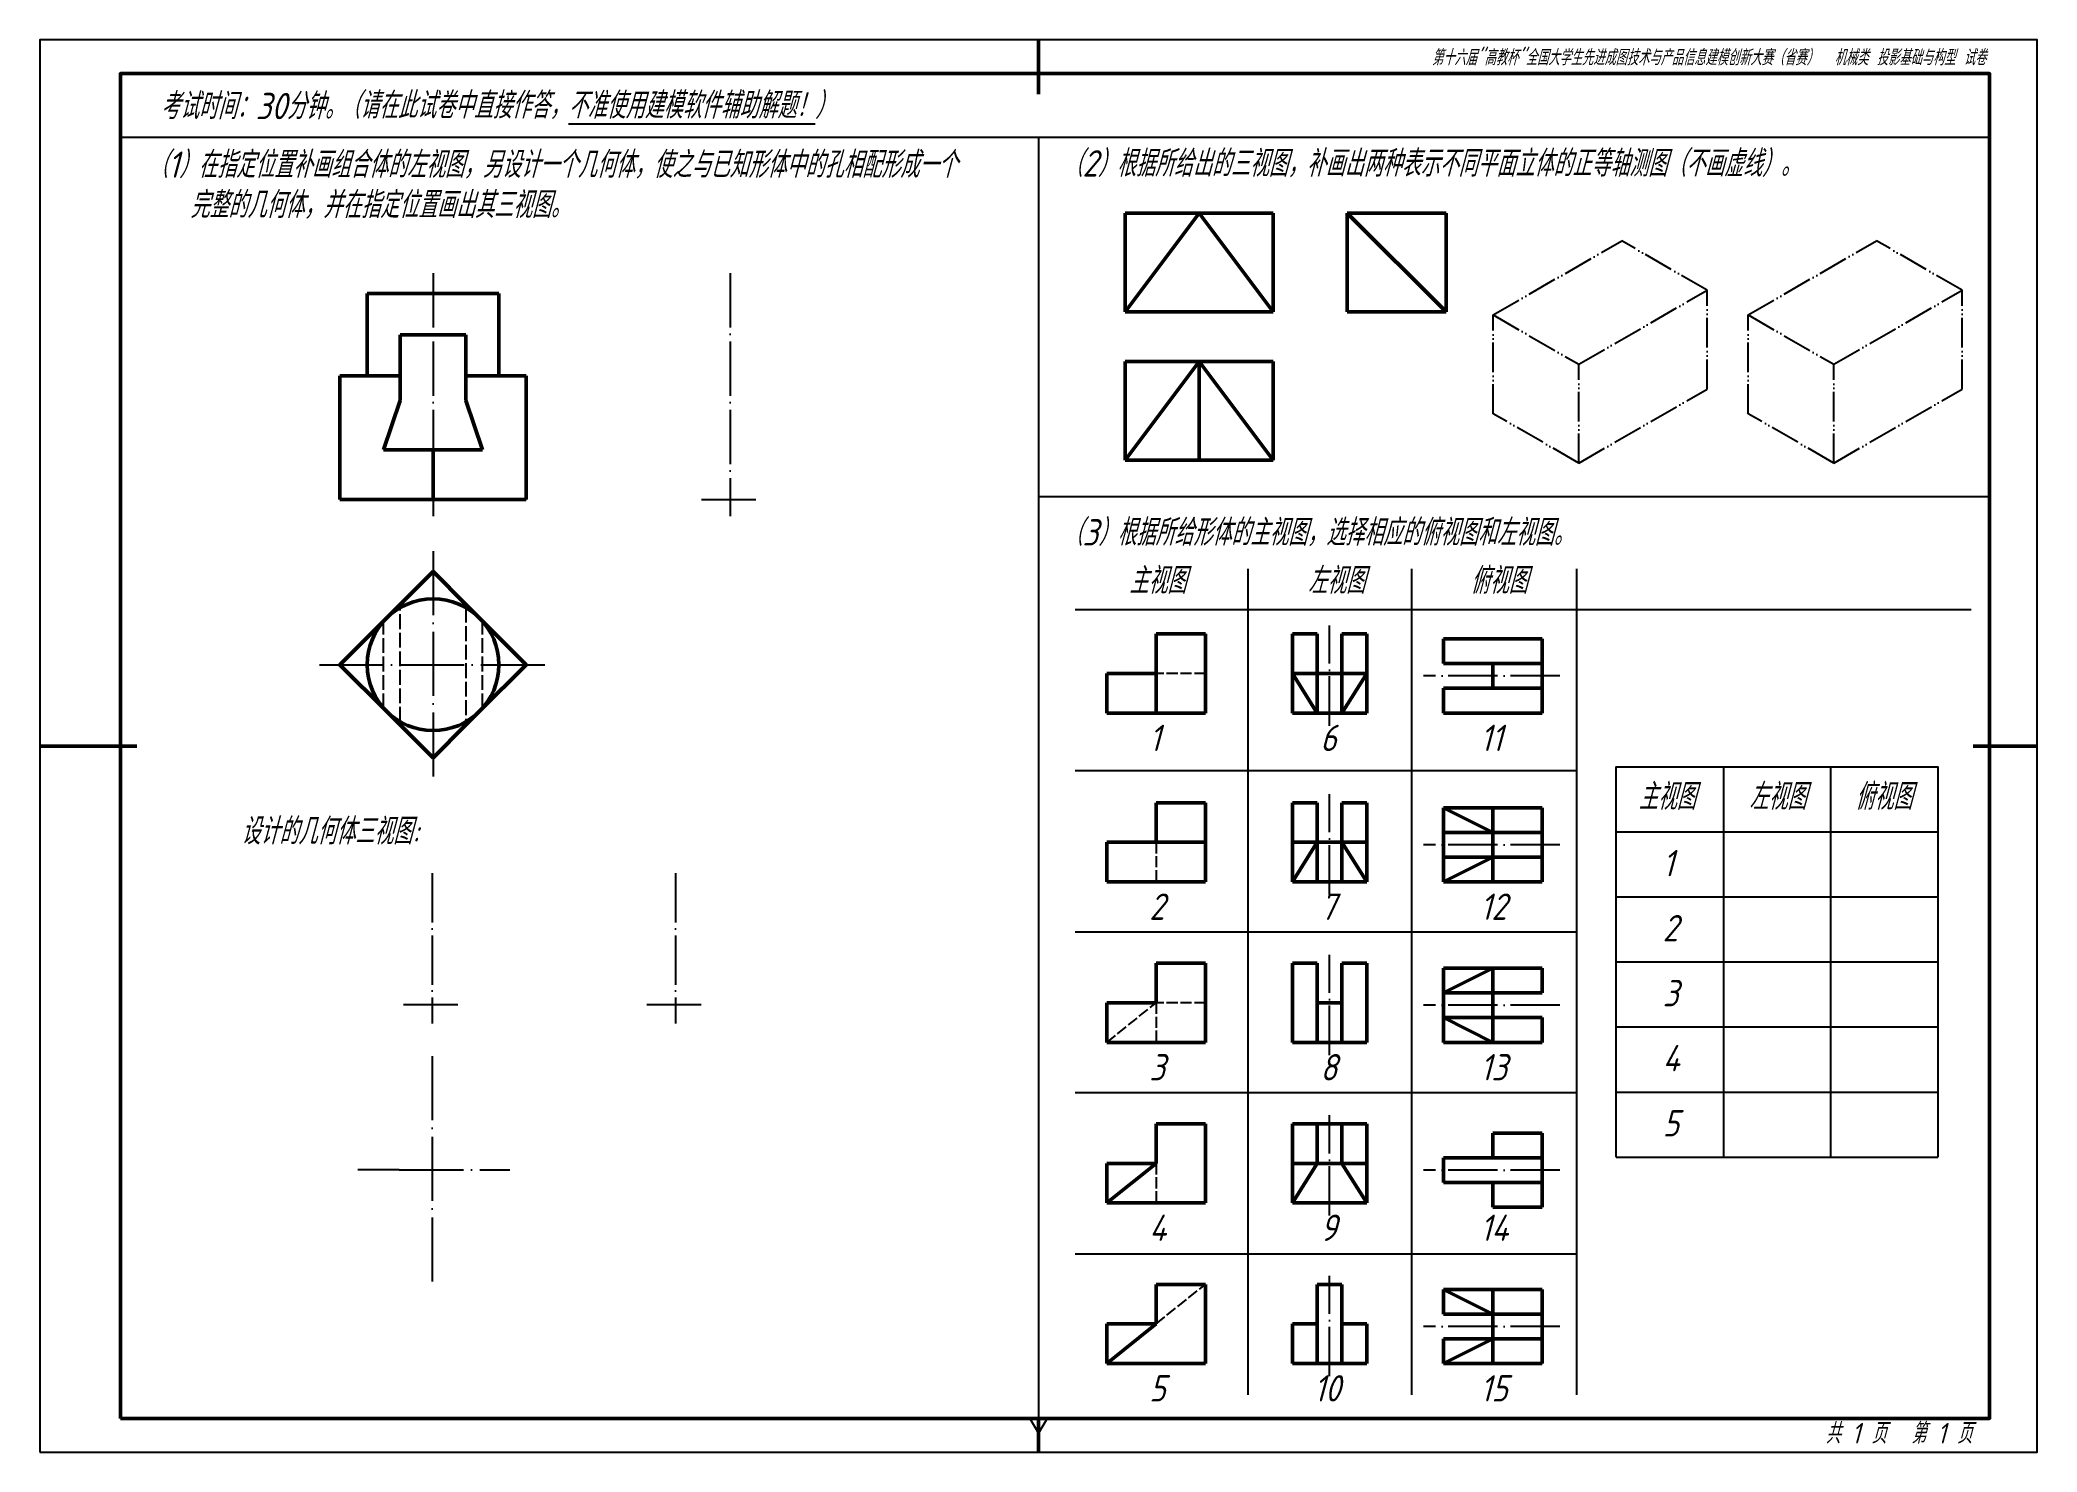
# Model space of a CAD drawing. Header units: millimetres. Extents: x 7182 to 7667, y -3493 to -3150.
import ezdxf

# ---------------------------------------------------------------- set-up
doc = ezdxf.new("R2010")
doc.units = ezdxf.units.MM
doc.header["$LTSCALE"] = 0.5
for name, pattern in [('ACAD_ISO02W100', [15, 12, -3]), ('ACAD_ISO04W100', [30, 24, -3, 0, -3]), ('ACAD_ISO05W100', [33, 24, -3, 0, -3, 0, -3])]:
    doc.linetypes.add(name, pattern=pattern)
for name, color, linetype, lineweight in [('可见 (ISO)', 7, 'Continuous', 50), ('标注层', 7, 'Continuous', 25), ('点划线', 7, 'ACAD_ISO04W100', 25), ('粗实线', 7, 'Continuous', 50), ('细实线', 7, 'Continuous', 25), ('虚', 7, 'ACAD_ISO02W100', 25), ('虚线层', 7, 'ACAD_ISO02W100', 25)]:
    doc.layers.add(name, color=color, linetype=linetype, lineweight=lineweight)
doc.styles.add('样式 1', font='gbeitc.shx', dxfattribs={"height": 18, "bigfont": 'gbcbig.shx'})

msp = doc.modelspace()

# ---------------------------------------------------------------- linework, layer by layer
at = {"layer": '可见 (ISO)'}
for p, q in [((7463.85, -3192.54), (7445.85, -3192.54)), ((7445.85, -3216.54), (7445.85, -3192.54)), ((7463.85, -3192.54), (7445.85, -3216.54)), ((7481.85, -3216.54), (7463.85, -3192.54)), ((7463.85, -3192.54), (7481.85, -3192.54)), ((7481.85, -3216.54), (7481.85, -3192.54)), ((7523.83, -3216.54), (7499.83, -3192.54)), ((7499.83, -3192.54), (7523.83, -3192.54)), ((7499.83, -3216.54), (7499.83, -3192.54)), ((7523.83, -3192.54), (7523.83, -3216.54)), ((7293.76, -3212.05), (7261.76, -3212.05)), ((7261.76, -3232.05), (7261.76, -3212.05)), ((7293.76, -3232.05), (7293.76, -3212.05)), ((7445.85, -3216.54), (7481.85, -3216.54)), ((7499.83, -3216.54), (7523.83, -3216.54)), ((7285.76, -3222.05), (7269.76, -3222.05)), ((7269.76, -3232.05), (7269.76, -3222.05)), ((7285.76, -3222.05), (7285.76, -3232.05)), ((7463.85, -3228.54), (7445.85, -3228.54)), ((7445.85, -3252.54), (7445.85, -3228.54)), ((7445.85, -3252.54), (7463.85, -3228.54)), ((7463.85, -3228.54), (7463.85, -3252.54)), ((7463.85, -3228.54), (7481.85, -3252.54)), ((7481.85, -3228.54), (7463.85, -3228.54)), ((7481.85, -3252.54), (7481.85, -3228.54)), ((7255.14, -3232.05), (7255.14, -3262.05)), ((7255.14, -3232.05), (7266.45, -3232.05)), ((7266.45, -3232.05), (7269.76, -3232.05)), ((7269.76, -3238.05), (7269.76, -3232.05)), ((7285.76, -3232.05), (7285.76, -3238.05)), ((7285.76, -3232.05), (7289.08, -3232.05)), ((7289.08, -3232.05), (7300.39, -3232.05)), ((7300.39, -3232.05), (7300.39, -3262.05)), ((7265.76, -3250.05), (7269.76, -3238.05)), ((7285.76, -3238.05), (7289.76, -3250.05)), ((7277.76, -3250.05), (7265.76, -3250.05)), ((7289.76, -3250.05), (7277.76, -3250.05)), ((7277.76, -3250.05), (7277.76, -3262.05)), ((7463.85, -3252.54), (7445.85, -3252.54)), ((7481.85, -3252.54), (7463.85, -3252.54)), ((7277.76, -3262.05), (7255.14, -3262.05)), ((7300.39, -3262.05), (7277.76, -3262.05)), ((7269.76, -3287.6), (7277.76, -3279.6)), ((7277.76, -3279.6), (7285.76, -3287.6)), ((7269.76, -3287.6), (7266.45, -3290.91)), ((7269.76, -3288.37), (7269.76, -3287.6)), ((7285.76, -3287.6), (7285.76, -3288.37)), ((7289.08, -3290.91), (7285.76, -3287.6)), ((7266.45, -3290.91), (7255.14, -3302.22)), ((7300.39, -3302.22), (7289.08, -3290.91)), ((7453.39, -3294.76), (7453.39, -3313.96)), ((7465.39, -3294.76), (7453.39, -3294.76)), ((7465.39, -3313.96), (7465.39, -3294.76)), ((7486.54, -3294.76), (7492.54, -3294.76)), ((7486.54, -3304.36), (7486.54, -3294.76)), ((7492.54, -3294.76), (7492.54, -3304.36)), ((7498.54, -3294.76), (7504.54, -3294.76)), ((7498.54, -3294.76), (7498.54, -3304.36)), ((7504.54, -3294.76), (7504.54, -3304.36)), ((7523.16, -3301.96), (7523.16, -3295.96)), ((7523.16, -3295.96), (7547.16, -3295.96)), ((7547.16, -3295.96), (7547.16, -3301.96)), ((7255.14, -3302.22), (7266.45, -3313.54)), ((7289.08, -3313.54), (7300.39, -3302.22)), ((7535.16, -3301.96), (7523.16, -3301.96)), ((7535.16, -3301.96), (7535.16, -3307.96)), ((7547.16, -3301.96), (7535.16, -3301.96)), ((7547.16, -3301.96), (7547.16, -3307.96)), ((7453.39, -3304.36), (7441.39, -3304.36)), ((7441.39, -3313.96), (7441.39, -3304.36)), ((7486.54, -3304.36), (7492.54, -3304.36)), ((7492.54, -3313.96), (7486.54, -3304.36)), ((7486.54, -3313.96), (7486.54, -3304.36)), ((7492.54, -3304.36), (7492.54, -3313.96)), ((7492.54, -3304.36), (7498.54, -3304.36)), ((7498.54, -3304.36), (7504.54, -3304.36)), ((7498.54, -3313.96), (7498.54, -3304.36)), ((7504.54, -3304.36), (7498.54, -3313.96)), ((7504.54, -3304.36), (7504.54, -3313.96)), ((7523.16, -3307.96), (7535.16, -3307.96)), ((7523.16, -3313.96), (7523.16, -3307.96)), ((7535.16, -3307.96), (7547.16, -3307.96)), ((7547.16, -3307.96), (7547.16, -3313.96)), ((7266.45, -3313.54), (7269.76, -3316.85)), ((7269.76, -3316.85), (7269.76, -3316.08)), ((7277.76, -3324.85), (7269.76, -3316.85)), ((7285.76, -3316.85), (7277.76, -3324.85)), ((7285.76, -3316.85), (7289.08, -3313.54)), ((7285.76, -3316.08), (7285.76, -3316.85)), ((7453.39, -3313.96), (7441.39, -3313.96)), ((7453.39, -3313.96), (7465.39, -3313.96)), ((7486.54, -3313.96), (7492.54, -3313.96)), ((7498.54, -3313.96), (7492.54, -3313.96)), ((7498.54, -3313.96), (7504.54, -3313.96)), ((7547.16, -3313.96), (7523.16, -3313.96)), ((7453.39, -3335.76), (7453.39, -3345.36)), ((7453.39, -3335.76), (7465.39, -3335.76)), ((7465.39, -3335.76), (7465.39, -3345.36)), ((7486.54, -3335.76), (7492.54, -3335.76)), ((7486.54, -3345.36), (7486.54, -3335.76)), ((7492.54, -3335.76), (7492.54, -3345.36)), ((7498.54, -3335.76), (7498.54, -3345.36)), ((7498.54, -3335.76), (7504.54, -3335.76)), ((7504.54, -3335.76), (7504.54, -3345.36)), ((7523.16, -3336.96), (7523.16, -3342.96)), ((7523.16, -3336.96), (7535.16, -3342.96)), ((7523.16, -3336.96), (7535.16, -3336.96)), ((7535.16, -3336.96), (7535.16, -3342.96)), ((7535.16, -3336.96), (7547.16, -3336.96)), ((7547.16, -3336.96), (7547.16, -3342.96)), ((7465.39, -3345.36), (7441.39, -3345.36)), ((7441.39, -3345.36), (7441.39, -3354.96)), ((7465.39, -3354.96), (7465.39, -3345.36)), ((7486.54, -3345.36), (7492.54, -3345.36)), ((7486.54, -3354.96), (7486.54, -3345.36)), ((7492.54, -3345.36), (7486.54, -3354.96)), ((7492.54, -3354.96), (7492.54, -3345.36)), ((7492.54, -3345.36), (7498.54, -3345.36)), ((7498.54, -3345.36), (7504.54, -3345.36)), ((7504.54, -3354.96), (7498.54, -3345.36)), ((7498.54, -3345.36), (7498.54, -3354.96)), ((7504.54, -3345.36), (7504.54, -3354.96)), ((7523.16, -3342.96), (7535.16, -3342.96)), ((7523.16, -3348.96), (7523.16, -3342.96)), ((7535.16, -3342.96), (7535.16, -3348.96)), ((7535.16, -3342.96), (7547.16, -3342.96)), ((7547.16, -3342.96), (7547.16, -3348.96)), ((7523.16, -3354.96), (7523.16, -3348.96)), ((7535.16, -3348.96), (7523.16, -3354.96)), ((7535.16, -3348.96), (7523.16, -3348.96)), ((7535.16, -3348.96), (7535.16, -3354.96)), ((7547.16, -3348.96), (7535.16, -3348.96)), ((7547.16, -3348.96), (7547.16, -3354.96)), ((7441.39, -3354.96), (7465.39, -3354.96)), ((7486.54, -3354.96), (7492.54, -3354.96)), ((7492.54, -3354.96), (7498.54, -3354.96)), ((7498.54, -3354.96), (7504.54, -3354.96)), ((7535.16, -3354.96), (7523.16, -3354.96)), ((7547.16, -3354.96), (7535.16, -3354.96)), ((7465.39, -3374.76), (7453.39, -3374.76)), ((7453.39, -3374.76), (7453.39, -3384.36)), ((7465.39, -3393.96), (7465.39, -3374.76)), ((7486.54, -3374.76), (7492.54, -3374.76)), ((7486.54, -3393.96), (7486.54, -3374.76)), ((7492.54, -3374.76), (7492.54, -3384.36)), ((7498.54, -3374.76), (7498.54, -3384.36)), ((7498.54, -3374.76), (7504.54, -3374.76)), ((7504.54, -3374.76), (7504.54, -3393.96)), ((7535.16, -3375.96), (7523.16, -3381.96)), ((7523.16, -3375.96), (7535.16, -3375.96)), ((7523.16, -3381.96), (7523.16, -3375.96)), ((7535.16, -3375.96), (7535.16, -3381.96)), ((7535.16, -3375.96), (7547.16, -3375.96)), ((7547.16, -3375.96), (7547.16, -3381.96)), ((7441.39, -3384.36), (7441.39, -3393.96)), ((7453.39, -3384.36), (7441.39, -3384.36)), ((7498.54, -3384.36), (7492.54, -3384.36)), ((7492.54, -3384.36), (7492.54, -3393.96)), ((7498.54, -3393.96), (7498.54, -3384.36)), ((7523.16, -3381.96), (7535.16, -3381.96)), ((7523.16, -3381.96), (7523.16, -3387.96)), ((7535.16, -3381.96), (7535.16, -3387.96)), ((7535.16, -3381.96), (7547.16, -3381.96)), ((7535.16, -3387.96), (7523.16, -3387.96)), ((7523.16, -3387.96), (7535.16, -3393.96)), ((7523.16, -3393.96), (7523.16, -3387.96)), ((7535.16, -3387.96), (7535.16, -3393.96)), ((7547.16, -3387.96), (7535.16, -3387.96)), ((7547.16, -3387.96), (7547.16, -3393.96)), ((7441.39, -3393.96), (7465.39, -3393.96)), ((7492.54, -3393.96), (7486.54, -3393.96)), ((7492.54, -3393.96), (7498.54, -3393.96)), ((7504.54, -3393.96), (7498.54, -3393.96)), ((7535.16, -3393.96), (7523.16, -3393.96)), ((7547.16, -3393.96), (7535.16, -3393.96)), ((7453.39, -3413.76), (7453.39, -3423.36)), ((7465.39, -3413.76), (7453.39, -3413.76)), ((7465.39, -3432.96), (7465.39, -3413.76)), ((7486.54, -3413.76), (7492.54, -3413.76)), ((7486.54, -3423.36), (7486.54, -3413.76)), ((7492.54, -3413.76), (7492.54, -3423.36)), ((7492.54, -3413.76), (7498.54, -3413.76)), ((7498.54, -3413.76), (7504.54, -3413.76)), ((7498.54, -3413.76), (7498.54, -3423.36)), ((7504.54, -3413.76), (7504.54, -3423.36)), ((7535.16, -3416.01), (7547.16, -3416.01)), ((7535.16, -3416.01), (7535.16, -3422.01)), ((7547.16, -3416.01), (7547.16, -3422.01)), ((7441.39, -3423.36), (7453.39, -3423.36)), ((7441.39, -3432.96), (7441.39, -3423.36)), ((7453.39, -3423.36), (7441.39, -3432.96)), ((7486.54, -3432.96), (7492.54, -3423.36)), ((7492.54, -3423.36), (7486.54, -3423.36)), ((7486.54, -3432.96), (7486.54, -3423.36)), ((7498.54, -3423.36), (7492.54, -3423.36)), ((7504.54, -3423.36), (7498.54, -3423.36)), ((7504.54, -3432.96), (7498.54, -3423.36)), ((7504.54, -3423.36), (7504.54, -3432.96)), ((7523.16, -3428.01), (7523.16, -3422.01)), ((7523.16, -3422.01), (7535.16, -3422.01)), ((7535.16, -3422.01), (7547.16, -3422.01)), ((7547.16, -3422.01), (7547.16, -3428.01)), ((7535.16, -3428.01), (7523.16, -3428.01)), ((7547.16, -3428.01), (7535.16, -3428.01)), ((7535.16, -3428.01), (7535.16, -3434.01)), ((7547.16, -3428.01), (7547.16, -3434.01)), ((7441.39, -3432.96), (7465.39, -3432.96)), ((7486.54, -3432.96), (7504.54, -3432.96)), ((7547.16, -3434.01), (7535.16, -3434.01)), ((7453.39, -3452.76), (7453.39, -3462.36)), ((7465.39, -3452.76), (7453.39, -3452.76)), ((7465.39, -3471.96), (7465.39, -3452.76)), ((7492.54, -3452.76), (7498.54, -3452.76)), ((7492.54, -3462.36), (7492.54, -3452.76)), ((7498.54, -3452.76), (7498.54, -3462.36)), ((7523.16, -3453.96), (7535.16, -3459.96)), ((7523.16, -3459.96), (7523.16, -3453.96)), ((7523.16, -3453.96), (7535.16, -3453.96)), ((7535.16, -3453.96), (7535.16, -3459.96)), ((7535.16, -3453.96), (7547.16, -3453.96)), ((7547.16, -3453.96), (7547.16, -3459.96)), ((7441.39, -3471.96), (7441.39, -3462.36)), ((7453.39, -3462.36), (7441.39, -3462.36)), ((7453.39, -3462.36), (7441.39, -3471.96)), ((7486.54, -3471.96), (7486.54, -3462.36)), ((7492.54, -3462.36), (7486.54, -3462.36)), ((7492.54, -3471.96), (7492.54, -3462.36)), ((7498.54, -3462.36), (7498.54, -3471.96)), ((7504.54, -3462.36), (7498.54, -3462.36)), ((7504.54, -3462.36), (7504.54, -3471.96)), ((7535.16, -3459.96), (7523.16, -3459.96)), ((7535.16, -3459.96), (7547.16, -3459.96)), ((7535.16, -3459.96), (7535.16, -3465.96)), ((7547.16, -3459.96), (7547.16, -3465.96)), ((7535.16, -3465.96), (7523.16, -3471.96)), ((7523.16, -3465.96), (7535.16, -3465.96)), ((7523.16, -3471.96), (7523.16, -3465.96)), ((7535.16, -3465.96), (7535.16, -3471.96)), ((7547.16, -3465.96), (7535.16, -3465.96)), ((7547.16, -3465.96), (7547.16, -3471.96)), ((7441.39, -3471.96), (7465.39, -3471.96)), ((7486.54, -3471.96), (7492.54, -3471.96)), ((7498.54, -3471.96), (7492.54, -3471.96)), ((7498.54, -3471.96), (7504.54, -3471.96)), ((7535.16, -3471.96), (7523.16, -3471.96)), ((7547.16, -3471.96), (7535.16, -3471.96))]:
    msp.add_line(p, q, dxfattribs=at)
msp.add_circle((7277.76, -3302.22), 16, dxfattribs=at)
at = {"layer": '标注层', "color": 0}
for p, q in [((7201.83, -3174.06), (7655.83, -3174.06)), ((7424.83, -3174.06), (7424.83, -3485.32)), ((7424.83, -3261.32), (7655.83, -3261.32)), ((7475.68, -3278.93), (7475.68, -3479.58)), ((7515.44, -3278.93), (7515.44, -3479.58)), ((7555.49, -3278.93), (7555.49, -3479.58)), ((7433.77, -3288.81), (7651.39, -3288.81)), ((7591.18, -3327.04), (7591.18, -3421.81)), ((7617.23, -3327.04), (7617.23, -3421.81)), ((7433.77, -3327.95), (7555.49, -3327.95)), ((7565.12, -3342.83), (7643.29, -3342.83)), ((7565.12, -3358.63), (7643.29, -3358.63)), ((7433.77, -3367.09), (7555.49, -3367.09)), ((7565.12, -3374.43), (7643.29, -3374.43)), ((7565.12, -3390.22), (7643.29, -3390.22)), ((7433.77, -3406.18), (7555.49, -3406.18)), ((7565.12, -3406.02), (7643.29, -3406.02)), ((7565.12, -3421.81), (7643.29, -3421.81)), ((7433.77, -3445.32), (7555.49, -3445.32)), ((7424.83, -3485.32), (7424.83, -3493.49))]:
    msp.add_line(p, q, dxfattribs=at)
msp.add_lwpolyline([(7182.28, -3493.49), (7667.38, -3493.49), (7667.38, -3150.45), (7182.28, -3150.45)], close=True, dxfattribs=at)
msp.add_lwpolyline([(7565.12, -3421.81), (7565.12, -3327.04), (7643.29, -3327.04), (7643.29, -3421.81)], dxfattribs=at)
at = {"layer": '点划线', "color": 0, "ltscale": 1.1}
for p, q in [((7277.76, -3207.07), (7277.76, -3266.11)), ((7349.96, -3207.07), (7349.96, -3266.11)), ((7342.98, -3262.05), (7356.93, -3262.05)), ((7270.55, -3384.73), (7284.5, -3384.73)), ((7329.65, -3384.73), (7343.6, -3384.73))]:
    msp.add_line(p, q, dxfattribs=at)
at = {"layer": '点划线', "color": 0, "ltscale": 1.3}
for p, q in [((7277.76, -3274.61), (7277.76, -3329.83)), ((7250.15, -3302.22), (7305.37, -3302.22)), ((7277.52, -3397.29), (7277.52, -3452.51)), ((7269.52, -3424.9), (7259.46, -3424.9)), ((7269.52, -3424.9), (7296.42, -3424.9))]:
    msp.add_line(p, q, dxfattribs=at)
at = {"layer": '点划线', "color": 0}
for p, q in [((7495.54, -3296.59), (7495.54, -3292.67)), ((7495.54, -3317.04), (7495.54, -3296.59)), ((7551.45, -3304.96), (7518.35, -3304.96)), ((7495.54, -3337.59), (7495.54, -3333.67)), ((7495.54, -3358.04), (7495.54, -3337.59)), ((7551.45, -3345.96), (7518.35, -3345.96)), ((7277.52, -3352.87), (7277.52, -3389.4)), ((7336.63, -3352.87), (7336.63, -3389.4)), ((7495.54, -3376.59), (7495.54, -3372.67)), ((7495.54, -3397.04), (7495.54, -3376.59)), ((7551.45, -3384.96), (7518.35, -3384.96)), ((7495.54, -3415.59), (7495.54, -3411.67)), ((7495.54, -3436.04), (7495.54, -3415.59)), ((7551.45, -3425.01), (7518.35, -3425.01)), ((7495.54, -3454.59), (7495.54, -3450.67)), ((7495.54, -3475.04), (7495.54, -3454.59)), ((7551.45, -3462.96), (7518.35, -3462.96))]:
    msp.add_line(p, q, dxfattribs=at)
at = {"layer": '粗实线'}
for p, q in [((7424.83, -3150.45), (7424.83, -3158.62)), ((7424.83, -3158.62), (7424.83, -3163.62)), ((7205.83, -3321.97), (7182.28, -3321.97)), ((7651.83, -3321.97), (7667.38, -3321.97)), ((7424.83, -3485.32), (7424.83, -3493.49))]:
    msp.add_line(p, q, dxfattribs=at)
at = {"layer": '粗实线', "color": 0}
msp.add_lwpolyline([(7201.83, -3485.32), (7655.83, -3485.32), (7655.83, -3158.62), (7201.83, -3158.62)], close=True, dxfattribs=at)
at = {"layer": '细实线', "linetype": 'ACAD_ISO05W100', "ltscale": 0.6}
for p, q in [((7535.3, -3217.25), (7566.48, -3199.25)), ((7587.26, -3211.25), (7566.48, -3199.25)), ((7597.23, -3217.25), (7628.4, -3199.25)), ((7649.19, -3211.25), (7628.4, -3199.25)), ((7556.08, -3229.25), (7587.26, -3211.25)), ((7587.26, -3235.25), (7587.26, -3211.25)), ((7618.01, -3229.25), (7649.19, -3211.25)), ((7649.19, -3235.25), (7649.19, -3211.25)), ((7535.3, -3217.25), (7556.08, -3229.25)), ((7535.3, -3241.25), (7535.3, -3217.25)), ((7597.23, -3217.25), (7618.01, -3229.25)), ((7597.23, -3241.25), (7597.23, -3217.25)), ((7556.08, -3253.25), (7556.08, -3229.25)), ((7618.01, -3253.25), (7618.01, -3229.25)), ((7556.08, -3253.25), (7587.26, -3235.25)), ((7618.01, -3253.25), (7649.19, -3235.25)), ((7556.08, -3253.25), (7535.3, -3241.25)), ((7618.01, -3253.25), (7597.23, -3241.25))]:
    msp.add_line(p, q, dxfattribs=at)
at = {"layer": '细实线'}
for p in [(7422.75, -3485.32), (7426.9, -3485.32)]:
    msp.add_line(p, (7424.83, -3488.92), dxfattribs=at)
at = {"layer": '虚', "ltscale": 0.6}
for p, q in [((7269.76, -3316.08), (7269.76, -3288.37)), ((7285.76, -3288.37), (7285.76, -3316.08)), ((7265.76, -3312.85), (7265.76, -3291.6)), ((7289.76, -3312.85), (7289.76, -3291.6))]:
    msp.add_line(p, q, dxfattribs=at)
at = {"layer": '虚线层', "ltscale": 0.45}
for p, q in [((7465.39, -3304.36), (7453.39, -3304.36)), ((7453.39, -3345.36), (7453.39, -3354.96)), ((7441.39, -3393.96), (7453.39, -3384.36)), ((7453.39, -3384.36), (7453.39, -3393.96)), ((7465.39, -3384.36), (7453.39, -3384.36)), ((7453.39, -3423.36), (7453.39, -3432.96)), ((7453.39, -3462.36), (7465.39, -3452.76))]:
    msp.add_line(p, q, dxfattribs=at)

# ---------------------------------------------------------------- texts
at = {"layer": '标注层', "color": 0, "style": '样式 1'}
for s, p in [('主视图', (7570.56, -3337.45)), ('左视图', (7597.44, -3337.45)), ('俯视图', (7623.18, -3337.45))]:
    msp.add_text(s, height=6.4, dxfattribs=at).set_placement(p)
at = {"layer": '细实线', "color": 0, "style": '样式 1'}
for s, p in [('（1）在指定位置补画组合体的左视图，另设计一个几何体，使之与已知形体中的孔相配形成一个', (7208.72, -3183.94)), ('（2）根据所给出的三视图，补画出两种表示不同平面立体的正等轴测图（不画虚线）。', (7430.88, -3183.64)), ('完整的几何体，并在指定位置画出其三视图。', (7218.76, -3193.71)), ('（3）根据所给形体的主视图，选择相应的俯视图和左视图。', (7430.88, -3273.27)), ('主视图', (7446.82, -3284.98)), ('左视图', (7490.25, -3284.98)), ('俯视图', (7529.73, -3284.98)), ('1', (7451.72, -3323.2)), ('6', (7493.27, -3323.2)), ('11', (7532.09, -3323.2)), ('1', (7576.44, -3353.62)), ('2', (7451.72, -3364.2)), ('7', (7493.27, -3364.2)), ('12', (7532.09, -3364.2)), ('2', (7576.44, -3369.42)), ('3', (7576.44, -3385.22)), ('4', (7576.44, -3401.01)), ('3', (7451.72, -3403.2)), ('8', (7493.27, -3403.2)), ('13', (7532.09, -3403.2)), ('5', (7576.44, -3416.81)), ('4', (7451.72, -3442.2)), ('9', (7493.27, -3442.2)), ('14', (7532.09, -3442.2)), ('5', (7451.72, -3481.2)), ('10', (7491.68, -3481.2)), ('15', (7532.09, -3481.2))]:
    msp.add_text(s, height=6.4, dxfattribs=at).set_placement(p)
at = {"layer": '细实线', "color": 0, "attachment_point": 1, "style": '样式 1'}
for s, insert, char_height, width in [('{\\H0.875x;第十六届"高教杯"全国大学生先进成图技术与产品信息建模创新大赛（省赛）\\C256; \\C0; 机械类 投影基础与构型 试卷}', (7520.36, -3152.82), 4.329, 157.1037), ('考试时间：30分钟。', (7211.6, -3163.31), 6.4, 324.8879), ('（请在此试卷中直接作答，{\\L不准使用建模软件辅助解题！}）', (7255.34, -3163.14), 6.4, 324.8879), ('设计的几何体三视图:', (7231.13, -3339.48), 6.4, 69.4068), ('共 1 页', (7615.99, -3486.41), 5, 38.9576), ('第 1 页', (7636.79, -3486.41), 5, 38.9576)]:
    msp.add_mtext(s, dxfattribs=dict(at, insert=insert, char_height=char_height, width=width))

doc.saveas('drawing.dxf')
